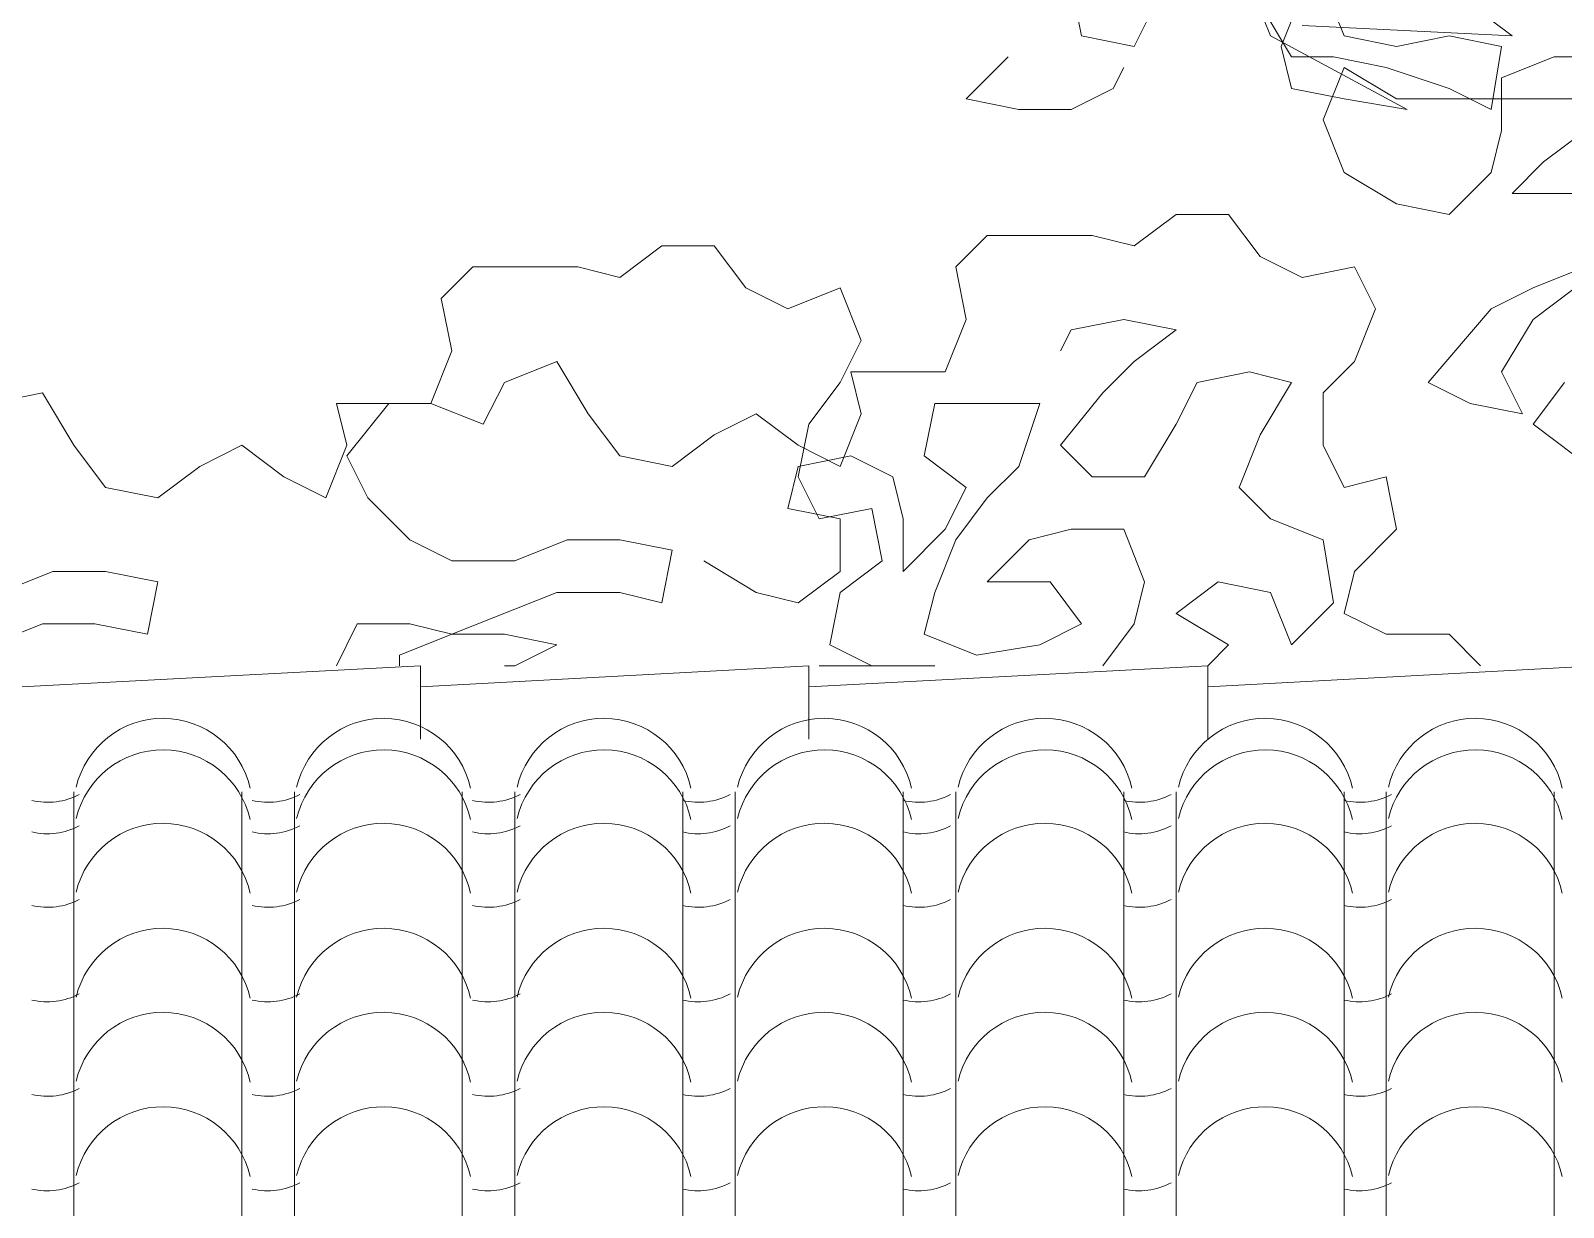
# Model space of a CAD drawing. Header units: millimetres. Extents: x 11446 to 37687, y -223 to 11932.
# Drawn here: x 19098 to 20655, y 7225 to 8420 of the extents above; entities that cross this region are included whole.
import ezdxf

# ---------------------------------------------------------------- set-up
doc = ezdxf.new("R2010")
doc.units = ezdxf.units.MM
doc.layers.add('A-COB-___-___-EXI', color=250, linetype='Continuous', lineweight=25)
doc.layers.add('A-VEG-___-___-EXI', color=250, linetype='Continuous', lineweight=25)

msp = doc.modelspace()

# ---------------------------------------------------------------- linework, layer by layer
at = {"layer": 'A-COB-___-___-EXI', "color": 28, "lineweight": 15}
msp.add_line((20293.5, 7775.1), (19888.4, 7753.8), dxfattribs=at)
at = {"layer": 'A-COB-___-___-EXI', "color": 28, "lineweight": 15, "flags": 128}
for points in [[(19494, 7700.5), (19494, 7775.1), (19088.9, 7753.8)], [(19888.4, 7700.5), (19888.4, 7775.1), (19494, 7753.8)], [(20698.5, 7700.5), (20687.9, 7775.1), (20293.5, 7753.8)], [(19142.2, 7647.2), (19142.2, 7615.2), (19142.2, 7540.6), (19142.2, 7434), (19142.2, 7338)], [(19312.8, 7647.2), (19312.8, 7615.2), (19312.8, 7540.6), (19312.8, 7434), (19312.8, 7348.7), (19312.8, 7252.8), (19312.8, 7135.5)], [(19366.1, 7647.2), (19366.1, 7615.2), (19366.1, 7540.6), (19366.1, 7434), (19366.1, 7338)], [(19536.6, 7647.2), (19536.6, 7615.2), (19536.6, 7540.6), (19536.6, 7434), (19536.6, 7348.7), (19536.6, 7252.8), (19536.6, 7135.5)], [(19589.9, 7647.2), (19589.9, 7615.2), (19589.9, 7540.6), (19589.9, 7434), (19589.9, 7338)], [(19760.5, 7647.2), (19760.5, 7615.2), (19760.5, 7540.6), (19760.5, 7434), (19760.5, 7348.7), (19760.5, 7252.8), (19760.5, 7135.5)], [(19813.8, 7647.2), (19813.8, 7615.2), (19813.8, 7540.6), (19813.8, 7434), (19813.8, 7338)], [(19984.3, 7647.2), (19984.3, 7615.2), (19984.3, 7540.6), (19984.3, 7434), (19984.3, 7348.7), (19984.3, 7252.8), (19984.3, 7135.5)], [(20037.6, 7647.2), (20037.6, 7615.2), (20037.6, 7540.6), (20037.6, 7434), (20037.6, 7338)], [(20208.2, 7647.2), (20208.2, 7615.2), (20208.2, 7540.6), (20208.2, 7434), (20208.2, 7348.7), (20208.2, 7252.8), (20208.2, 7135.5)], [(20261.5, 7647.2), (20261.5, 7615.2), (20261.5, 7540.6), (20261.5, 7434), (20261.5, 7338)], [(20432, 7647.2), (20432, 7615.2), (20432, 7540.6), (20432, 7434), (20432, 7348.7), (20432, 7252.8), (20432, 7135.5)], [(20474.7, 7647.2), (20474.7, 7615.2), (20474.7, 7540.6), (20474.7, 7434), (20474.7, 7338)], [(20645.2, 7647.2), (20645.2, 7615.2), (20645.2, 7540.6), (20645.2, 7434), (20645.2, 7348.7), (20645.2, 7252.8), (20645.2, 7135.5)], [(19142.2, 7348.7), (19142.2, 7252.8), (19142.2, 7135.5), (19142.2, 7082.2), (19142.2, 7028.9), (19142.2, 6975.6), (19142.2, 6901), (19142.2, 6847.7), (19142.2, 6794.4), (19142.2, 6741.1), (19142.2, 6677.1), (19142.2, 6623.8), (19142.2, 6570.5), (19142.2, 6517.2), (19142.2, 6463.9), (19142.2, 6400), (19142.2, 6357.3), (19142.2, 6304), (19142.2, 6261.4), (19142.2, 6218.8), (19142.2, 6154.8), (19142.2, 6090.8), (19142.2, 5994.9)], [(19366.1, 7348.7), (19366.1, 7252.8), (19366.1, 7135.5), (19366.1, 7082.2), (19366.1, 7028.9), (19366.1, 6975.6), (19366.1, 6901), (19366.1, 6847.7), (19366.1, 6794.4), (19366.1, 6741.1), (19366.1, 6677.1), (19366.1, 6623.8), (19366.1, 6570.5), (19366.1, 6517.2), (19366.1, 6463.9), (19366.1, 6400), (19366.1, 6357.3), (19366.1, 6304), (19366.1, 6261.4), (19366.1, 6218.8), (19366.1, 6154.8), (19366.1, 6090.8), (19366.1, 5994.9)], [(19589.9, 7348.7), (19589.9, 7252.8), (19589.9, 7135.5), (19589.9, 7082.2), (19589.9, 7028.9), (19589.9, 6975.6), (19589.9, 6901), (19589.9, 6847.7), (19589.9, 6794.4), (19589.9, 6741.1), (19589.9, 6677.1), (19589.9, 6623.8), (19589.9, 6570.5), (19589.9, 6517.2), (19589.9, 6463.9), (19589.9, 6400), (19589.9, 6357.3), (19589.9, 6304), (19589.9, 6261.4), (19589.9, 6218.8), (19589.9, 6154.8), (19589.9, 6090.8), (19589.9, 5994.9)], [(19813.8, 7348.7), (19813.8, 7252.8), (19813.8, 7135.5), (19813.8, 7082.2), (19813.8, 7028.9), (19813.8, 6975.6), (19813.8, 6901), (19813.8, 6847.7), (19813.8, 6794.4), (19813.8, 6741.1), (19813.8, 6677.1), (19813.8, 6623.8), (19813.8, 6570.5), (19813.8, 6517.2), (19813.8, 6463.9), (19813.8, 6400), (19813.8, 6357.3), (19813.8, 6304), (19813.8, 6261.4), (19813.8, 6218.8), (19813.8, 6154.8), (19813.8, 6090.8), (19813.8, 5994.9)], [(20037.6, 7348.7), (20037.6, 7252.8), (20037.6, 7135.5), (20037.6, 7082.2), (20037.6, 7028.9), (20037.6, 6975.6), (20037.6, 6901), (20037.6, 6847.7), (20037.6, 6794.4), (20037.6, 6741.1), (20037.6, 6677.1), (20037.6, 6623.8), (20037.6, 6570.5), (20037.6, 6517.2), (20037.6, 6463.9), (20037.6, 6400), (20037.6, 6357.3), (20037.6, 6304), (20037.6, 6261.4), (20037.6, 6218.8), (20037.6, 6154.8), (20037.6, 6090.8), (20037.6, 5994.9)], [(20261.5, 7348.7), (20261.5, 7252.8), (20261.5, 7135.5), (20261.5, 7082.2), (20261.5, 7028.9), (20261.5, 6975.6), (20261.5, 6901), (20261.5, 6847.7), (20261.5, 6794.4), (20261.5, 6741.1), (20261.5, 6677.1), (20261.5, 6623.8), (20261.5, 6570.5), (20261.5, 6517.2), (20261.5, 6463.9), (20261.5, 6400), (20261.5, 6357.3), (20261.5, 6304), (20261.5, 6261.4), (20261.5, 6218.8), (20261.5, 6154.8), (20261.5, 6090.8), (20261.5, 5994.9)], [(20474.7, 7348.7), (20474.7, 7252.8), (20474.7, 7135.5), (20474.7, 7082.2), (20474.7, 7028.9), (20474.7, 6975.6), (20474.7, 6901), (20474.7, 6847.7), (20474.7, 6794.4), (20474.7, 6741.1), (20474.7, 6677.1), (20474.7, 6623.8), (20474.7, 6570.5), (20474.7, 6517.2), (20474.7, 6463.9), (20474.7, 6400), (20474.7, 6357.3), (20474.7, 6304), (20474.7, 6261.4), (20474.7, 6218.8), (20474.7, 6154.8), (20474.7, 6090.8), (20474.7, 5994.9)]]:
    msp.add_lwpolyline(points, dxfattribs=at)
at = {"layer": 'A-COB-___-___-EXI', "color": 18, "lineweight": 9}
for points in [[(19233.3, 7721.8), (19191.1, 7722.1), (19154.4, 7693.1), (19144.5, 7652)], [(19321.1, 7651), (19311.9, 7692.2), (19275.4, 7721.4), (19233.3, 7721.8)], [(19457.2, 7721.8), (19415, 7722.1), (19378.2, 7693.1), (19368.4, 7652)], [(19544.9, 7651), (19535.8, 7692.2), (19499.3, 7721.4), (19457.2, 7721.8)], [(19681, 7721.8), (19638.9, 7722.1), (19602.1, 7693.1), (19592.3, 7652)], [(19768.8, 7651), (19759.6, 7692.2), (19723.2, 7721.4), (19681, 7721.8)], [(19904.9, 7721.8), (19862.7, 7722.1), (19825.9, 7693.1), (19816.1, 7652)], [(19992.6, 7651), (19983.5, 7692.2), (19947, 7721.4), (19904.9, 7721.8)], [(20128.8, 7721.8), (20086.6, 7722.1), (20049.8, 7693.1), (20040, 7652)], [(20216.5, 7651), (20207.3, 7692.2), (20170.9, 7721.4), (20128.8, 7721.8)], [(20352.6, 7721.8), (20310.4, 7722.1), (20273.6, 7693.1), (20263.8, 7652)], [(20440.4, 7651), (20431.2, 7692.2), (20394.7, 7721.4), (20352.6, 7721.8)], [(20565.8, 7721.8), (20523.6, 7722.1), (20486.8, 7693.1), (20477, 7652)], [(20653.6, 7651), (20644.4, 7692.2), (20607.9, 7721.4), (20565.8, 7721.8)], [(19233.3, 7689.8), (19191.1, 7690.2), (19154.4, 7661.2), (19144.5, 7620)], [(19321.1, 7619), (19311.9, 7660.2), (19275.4, 7689.5), (19233.3, 7689.8)], [(19457.2, 7689.8), (19415, 7690.2), (19378.2, 7661.2), (19368.4, 7620)], [(19544.9, 7619), (19535.8, 7660.2), (19499.3, 7689.5), (19457.2, 7689.8)], [(19681, 7689.8), (19638.9, 7690.2), (19602.1, 7661.2), (19592.3, 7620)], [(19768.8, 7619), (19759.6, 7660.2), (19723.2, 7689.5), (19681, 7689.8)], [(19904.9, 7689.8), (19862.7, 7690.2), (19825.9, 7661.2), (19816.1, 7620)], [(19992.6, 7619), (19983.5, 7660.2), (19947, 7689.5), (19904.9, 7689.8)], [(20128.8, 7689.8), (20086.6, 7690.2), (20049.8, 7661.2), (20040, 7620)], [(20216.5, 7619), (20207.3, 7660.2), (20170.9, 7689.5), (20128.8, 7689.8)], [(20352.6, 7689.8), (20310.4, 7690.2), (20273.6, 7661.2), (20263.8, 7620)], [(20440.4, 7619), (20431.2, 7660.2), (20394.7, 7689.5), (20352.6, 7689.8)], [(20565.8, 7689.8), (20523.6, 7690.2), (20486.8, 7661.2), (20477, 7620)], [(20653.6, 7619), (20644.4, 7660.2), (20607.9, 7689.5), (20565.8, 7689.8)], [(19099.4, 7638.4), (19115.7, 7634.5), (19132.9, 7636.7), (19147.7, 7644.5)], [(19323.2, 7638.4), (19339.6, 7634.5), (19356.7, 7636.7), (19371.6, 7644.5)], [(19547.1, 7638.4), (19563.4, 7634.5), (19580.6, 7636.7), (19595.4, 7644.5)], [(19760.3, 7638.4), (19776.6, 7634.5), (19793.8, 7636.7), (19808.6, 7644.5)], [(19984.2, 7638.4), (20000.5, 7634.5), (20017.6, 7636.7), (20032.5, 7644.5)], [(20208, 7638.4), (20224.3, 7634.5), (20241.5, 7636.7), (20256.3, 7644.5)], [(20431.9, 7638.4), (20448.2, 7634.5), (20465.3, 7636.7), (20480.2, 7644.5)], [(19099.4, 7606.4), (19115.7, 7602.5), (19132.9, 7604.7), (19147.7, 7612.6)], [(19233.3, 7615.2), (19191.1, 7615.5), (19154.4, 7586.5), (19144.5, 7545.4)], [(19321.1, 7544.4), (19311.9, 7585.6), (19275.4, 7614.9), (19233.3, 7615.2)], [(19323.2, 7606.4), (19339.6, 7602.5), (19356.7, 7604.7), (19371.6, 7612.6)], [(19457.2, 7615.2), (19415, 7615.5), (19378.2, 7586.5), (19368.4, 7545.4)], [(19544.9, 7544.4), (19535.8, 7585.6), (19499.3, 7614.9), (19457.2, 7615.2)], [(19547.1, 7606.4), (19563.4, 7602.5), (19580.6, 7604.7), (19595.4, 7612.6)], [(19681, 7615.2), (19638.9, 7615.5), (19602.1, 7586.5), (19592.3, 7545.4)], [(19768.8, 7544.4), (19759.6, 7585.6), (19723.2, 7614.9), (19681, 7615.2)], [(19760.3, 7606.4), (19776.6, 7602.5), (19793.8, 7604.7), (19808.6, 7612.6)], [(19904.9, 7615.2), (19862.7, 7615.5), (19825.9, 7586.5), (19816.1, 7545.4)], [(19992.6, 7544.4), (19983.5, 7585.6), (19947, 7614.9), (19904.9, 7615.2)], [(19984.2, 7606.4), (20000.5, 7602.5), (20017.6, 7604.7), (20032.5, 7612.6)], [(20128.8, 7615.2), (20086.6, 7615.5), (20049.8, 7586.5), (20040, 7545.4)], [(20216.5, 7544.4), (20207.3, 7585.6), (20170.9, 7614.9), (20128.8, 7615.2)], [(20208, 7606.4), (20224.3, 7602.5), (20241.5, 7604.7), (20256.3, 7612.6)], [(20352.6, 7615.2), (20310.4, 7615.5), (20273.6, 7586.5), (20263.8, 7545.4)], [(20440.4, 7544.4), (20431.2, 7585.6), (20394.7, 7614.9), (20352.6, 7615.2)], [(20431.9, 7606.4), (20448.2, 7602.5), (20465.3, 7604.7), (20480.2, 7612.6)], [(20565.8, 7615.2), (20523.6, 7615.5), (20486.8, 7586.5), (20477, 7545.4)], [(20653.6, 7544.4), (20644.4, 7585.6), (20607.9, 7614.9), (20565.8, 7615.2)], [(19099.4, 7531.8), (19115.7, 7527.9), (19132.9, 7530.1), (19147.7, 7537.9)], [(19323.2, 7531.8), (19339.6, 7527.9), (19356.7, 7530.1), (19371.6, 7537.9)], [(19547.1, 7531.8), (19563.4, 7527.9), (19580.6, 7530.1), (19595.4, 7537.9)], [(19760.3, 7531.8), (19776.6, 7527.9), (19793.8, 7530.1), (19808.6, 7537.9)], [(19984.2, 7531.8), (20000.5, 7527.9), (20017.6, 7530.1), (20032.5, 7537.9)], [(20208, 7531.8), (20224.3, 7527.9), (20241.5, 7530.1), (20256.3, 7537.9)], [(20431.9, 7531.8), (20448.2, 7527.9), (20465.3, 7530.1), (20480.2, 7537.9)], [(19233.3, 7508.6), (19191.1, 7508.9), (19154.4, 7479.9), (19144.5, 7438.8)], [(19321.1, 7437.8), (19311.9, 7479), (19275.4, 7508.3), (19233.3, 7508.6)], [(19457.2, 7508.6), (19415, 7508.9), (19378.2, 7479.9), (19368.4, 7438.8)], [(19544.9, 7437.8), (19535.8, 7479), (19499.3, 7508.3), (19457.2, 7508.6)], [(19681, 7508.6), (19638.9, 7508.9), (19602.1, 7479.9), (19592.3, 7438.8)], [(19768.8, 7437.8), (19759.6, 7479), (19723.2, 7508.3), (19681, 7508.6)], [(19904.9, 7508.6), (19862.7, 7508.9), (19825.9, 7479.9), (19816.1, 7438.8)], [(19992.6, 7437.8), (19983.5, 7479), (19947, 7508.3), (19904.9, 7508.6)], [(20128.8, 7508.6), (20086.6, 7508.9), (20049.8, 7479.9), (20040, 7438.8)], [(20216.5, 7437.8), (20207.3, 7479), (20170.9, 7508.3), (20128.8, 7508.6)], [(20352.6, 7508.6), (20310.4, 7508.9), (20273.6, 7479.9), (20263.8, 7438.8)], [(20440.4, 7437.8), (20431.2, 7479), (20394.7, 7508.3), (20352.6, 7508.6)], [(20565.8, 7508.6), (20523.6, 7508.9), (20486.8, 7479.9), (20477, 7438.8)], [(20653.6, 7437.8), (20644.4, 7479), (20607.9, 7508.3), (20565.8, 7508.6)], [(19099.4, 7435.8), (19115.7, 7432), (19132.9, 7434.1), (19147.7, 7442)], [(19323.2, 7435.8), (19339.6, 7432), (19356.7, 7434.1), (19371.6, 7442)], [(19547.1, 7435.8), (19563.4, 7432), (19580.6, 7434.1), (19595.4, 7442)], [(19760.3, 7435.8), (19776.6, 7432), (19793.8, 7434.1), (19808.6, 7442)], [(19984.2, 7435.8), (20000.5, 7432), (20017.6, 7434.1), (20032.5, 7442)], [(20208, 7435.8), (20224.3, 7432), (20241.5, 7434.1), (20256.3, 7442)], [(20431.9, 7435.8), (20448.2, 7432), (20465.3, 7434.1), (20480.2, 7442)], [(19233.3, 7423.3), (19191.1, 7423.7), (19154.4, 7394.7), (19144.5, 7353.5)], [(19321.1, 7352.5), (19311.9, 7393.7), (19275.4, 7423), (19233.3, 7423.3)], [(19457.2, 7423.3), (19415, 7423.7), (19378.2, 7394.7), (19368.4, 7353.5)], [(19544.9, 7352.5), (19535.8, 7393.7), (19499.3, 7423), (19457.2, 7423.3)], [(19681, 7423.3), (19638.9, 7423.7), (19602.1, 7394.7), (19592.3, 7353.5)], [(19768.8, 7352.5), (19759.6, 7393.7), (19723.2, 7423), (19681, 7423.3)], [(19904.9, 7423.3), (19862.7, 7423.7), (19825.9, 7394.7), (19816.1, 7353.5)], [(19992.6, 7352.5), (19983.5, 7393.7), (19947, 7423), (19904.9, 7423.3)], [(20128.8, 7423.3), (20086.6, 7423.7), (20049.8, 7394.7), (20040, 7353.5)], [(20216.5, 7352.5), (20207.3, 7393.7), (20170.9, 7423), (20128.8, 7423.3)], [(20352.6, 7423.3), (20310.4, 7423.7), (20273.6, 7394.7), (20263.8, 7353.5)], [(20440.4, 7352.5), (20431.2, 7393.7), (20394.7, 7423), (20352.6, 7423.3)], [(20565.8, 7423.3), (20523.6, 7423.7), (20486.8, 7394.7), (20477, 7353.5)], [(20653.6, 7352.5), (20644.4, 7393.7), (20607.9, 7423), (20565.8, 7423.3)], [(19099.4, 7339.9), (19115.7, 7336), (19132.9, 7338.2), (19147.7, 7346.1)], [(19323.2, 7339.9), (19339.6, 7336), (19356.7, 7338.2), (19371.6, 7346.1)], [(19547.1, 7339.9), (19563.4, 7336), (19580.6, 7338.2), (19595.4, 7346.1)], [(19760.3, 7339.9), (19776.6, 7336), (19793.8, 7338.2), (19808.6, 7346.1)], [(19984.2, 7339.9), (20000.5, 7336), (20017.6, 7338.2), (20032.5, 7346.1)], [(20208, 7339.9), (20224.3, 7336), (20241.5, 7338.2), (20256.3, 7346.1)], [(20431.9, 7339.9), (20448.2, 7336), (20465.3, 7338.2), (20480.2, 7346.1)], [(19233.3, 7327.4), (19191.1, 7327.7), (19154.4, 7298.7), (19144.5, 7257.6)], [(19321.1, 7256.6), (19311.9, 7297.7), (19275.4, 7327), (19233.3, 7327.4)], [(19457.2, 7327.4), (19415, 7327.7), (19378.2, 7298.7), (19368.4, 7257.6)], [(19544.9, 7256.6), (19535.8, 7297.7), (19499.3, 7327), (19457.2, 7327.4)], [(19681, 7327.4), (19638.9, 7327.7), (19602.1, 7298.7), (19592.3, 7257.6)], [(19768.8, 7256.6), (19759.6, 7297.7), (19723.2, 7327), (19681, 7327.4)], [(19904.9, 7327.4), (19862.7, 7327.7), (19825.9, 7298.7), (19816.1, 7257.6)], [(19992.6, 7256.6), (19983.5, 7297.7), (19947, 7327), (19904.9, 7327.4)], [(20128.8, 7327.4), (20086.6, 7327.7), (20049.8, 7298.7), (20040, 7257.6)], [(20216.5, 7256.6), (20207.3, 7297.7), (20170.9, 7327), (20128.8, 7327.4)], [(20352.6, 7327.4), (20310.4, 7327.7), (20273.6, 7298.7), (20263.8, 7257.6)], [(20440.4, 7256.6), (20431.2, 7297.7), (20394.7, 7327), (20352.6, 7327.4)], [(20565.8, 7327.4), (20523.6, 7327.7), (20486.8, 7298.7), (20477, 7257.6)], [(20653.6, 7256.6), (20644.4, 7297.7), (20607.9, 7327), (20565.8, 7327.4)], [(19099.4, 7243.9), (19115.7, 7240.1), (19132.9, 7242.3), (19147.7, 7250.1)], [(19323.2, 7243.9), (19339.6, 7240.1), (19356.7, 7242.3), (19371.6, 7250.1)], [(19547.1, 7243.9), (19563.4, 7240.1), (19580.6, 7242.3), (19595.4, 7250.1)], [(19760.3, 7243.9), (19776.6, 7240.1), (19793.8, 7242.3), (19808.6, 7250.1)], [(19984.2, 7243.9), (20000.5, 7240.1), (20017.6, 7242.3), (20032.5, 7250.1)], [(20208, 7243.9), (20224.3, 7240.1), (20241.5, 7242.3), (20256.3, 7250.1)], [(20431.9, 7243.9), (20448.2, 7240.1), (20465.3, 7242.3), (20480.2, 7250.1)]]:
    msp.add_open_spline(points, degree=3, dxfattribs=at)
at = {"layer": 'A-VEG-___-___-EXI', "color": 28, "lineweight": 15}
msp.add_line((19952.3, 7775.1), (19899.1, 7775.1), dxfattribs=at)
at = {"layer": 'A-VEG-___-___-EXI', "color": 28, "lineweight": 15, "flags": 128}
for points in [[(20154.9, 8468), (20165.5, 8414.7), (20218.8, 8404), (20240.2, 8446.7)], [(20389.4, 8457.3), (20368.1, 8404), (20378.7, 8361.4), (20432, 8350.7), (20496, 8340.1), (20357.4, 8414.7), (20336.1, 8468)], [(20346.8, 8446.7), (20378.7, 8393.4), (20421.4, 8393.4), (20474.7, 8382.7), (20538.6, 8361.4), (20581.3, 8340.1), (20591.9, 8404), (20538.6, 8414.7), (20485.3, 8404), (20432, 8414.7), (20410.7, 8468)], [(20560, 8446.7), (20602.6, 8414.7), (20389.4, 8425.3)], [(20090.9, 8393.4), (20048.3, 8350.7), (20101.6, 8340.1), (20154.9, 8340.1), (20197.5, 8361.4), (20208.2, 8382.7)], [(20719.9, 8350.7), (20485.3, 8350.7), (20432, 8382.7), (20410.7, 8329.4), (20432, 8276.1), (20485.3, 8244.1), (20538.6, 8233.5), (20581.3, 8276.1), (20591.9, 8318.7), (20591.9, 8372), (20645.2, 8393.4), (20719.9, 8393.4)], [(20762.5, 8254.8), (20602.6, 8254.8), (20634.6, 8286.8), (20677.2, 8318.7)], [(19408.7, 7775.1), (19430, 7817.7), (19483.3, 7817.7), (19526, 7807.1), (19632.6, 7849.7), (19696.5, 7849.7), (19739.2, 7839.1), (19749.8, 7892.4), (19696.5, 7903), (19643.2, 7903), (19589.9, 7881.7), (19526, 7881.7), (19483.3, 7903), (19440.7, 7945.7), (19419.4, 7988.3), (19462, 8041.6), (19504.6, 8041.6), (19557.9, 8020.3), (19579.3, 8062.9), (19632.6, 8084.2), (19664.5, 8030.9), (19696.5, 7988.3), (19749.8, 7977.6), (19792.5, 8009.6), (19835.1, 8030.9), (19877.7, 7999), (19920.4, 7977.6), (19941.7, 8030.9), (19931, 8073.6), (20027, 8073.6), (20048.3, 8126.9), (20037.6, 8180.2), (20069.6, 8212.1), (20176.2, 8212.1), (20218.8, 8201.5), (20261.5, 8233.5), (20314.8, 8233.5), (20346.8, 8190.8), (20389.4, 8169.5), (20442.7, 8180.2), (20464, 8137.5), (20442.7, 8084.2), (20410.7, 8052.2), (20410.7, 7999), (20432, 7956.3), (20474.7, 7967), (20485.3, 7913.7), (20442.7, 7871), (20432, 7828.4), (20474.7, 7807.1), (20538.6, 7807.1), (20570.6, 7775.1)], [(19056.9, 8041.6), (19110.2, 8052.2), (19142.2, 7999), (19174.2, 7956.3), (19227.5, 7945.7), (19270.1, 7977.6), (19312.8, 7999), (19355.4, 7967), (19398, 7945.7), (19419.4, 7999), (19408.7, 8041.6), (19504.6, 8041.6), (19526, 8094.9), (19515.3, 8148.2), (19547.3, 8180.2), (19653.9, 8180.2), (19696.5, 8169.5), (19739.2, 8201.5), (19792.5, 8201.5), (19824.4, 8158.8), (19867.1, 8137.5), (19920.4, 8158.8), (19941.7, 8105.5), (19920.4, 8062.9), (19888.4, 8020.3), (19877.7, 7967), (19899.1, 7924.3), (19952.3, 7935), (19963, 7881.7), (19920.4, 7849.7), (19909.7, 7796.4), (19952.3, 7775.1), (20016.3, 7775.1)], [(20666.6, 8158.8), (20623.9, 8126.9), (20591.9, 8073.6), (20613.3, 8030.9), (20560, 8041.6), (20517.3, 8062.9), (20581.3, 8137.5), (20623.9, 8158.8), (20677.2, 8180.2)], [(20293.5, 7700.5), (20293.5, 7775.1), (20314.8, 7796.4), (20261.5, 7828.4), (20304.1, 7860.4), (20357.4, 7849.7), (20378.7, 7796.4), (20421.4, 7839.1), (20410.7, 7903), (20357.4, 7924.3), (20325.4, 7956.3), (20346.8, 8009.6), (20378.7, 8062.9), (20336.1, 8073.6), (20282.8, 8062.9), (20261.5, 8020.3), (20229.5, 7967), (20176.2, 7967), (20144.2, 7999), (20186.9, 8052.2), (20218.8, 8084.2), (20261.5, 8116.2), (20208.2, 8126.9), (20154.9, 8116.2), (20144.2, 8094.9)], [(20666.6, 7988.3), (20623.9, 8020.3), (20655.9, 8062.9)], [(19781.8, 7881.7), (19835.1, 7849.7), (19877.7, 7839.1), (19920.4, 7871), (19920.4, 7924.3), (19867.1, 7935), (19877.7, 7977.6), (19931, 7988.3), (19973.7, 7967), (19984.3, 7924.3), (19984.3, 7871), (20027, 7913.7), (20048.3, 7956.3), (20005.7, 7988.3), (20016.3, 8041.6), (20122.9, 8041.6), (20101.6, 7977.6), (20069.6, 7945.7), (20037.6, 7903), (20016.3, 7849.7), (20005.7, 7807.1), (20058.9, 7785.8), (20122.9, 7796.4), (20165.5, 7817.7), (20133.6, 7860.4), (20069.6, 7860.4), (20112.3, 7903), (20154.9, 7913.7), (20208.2, 7913.7), (20229.5, 7860.4), (20218.8, 7817.7), (20186.9, 7775.1)], [(19003.6, 7775.1), (19110.2, 7817.7), (19163.5, 7817.7), (19216.8, 7807.1), (19227.5, 7860.4), (19174.2, 7871), (19120.9, 7871), (19067.6, 7849.7)], [(19579.3, 7775.1), (19589.9, 7775.1), (19632.6, 7796.4), (19579.3, 7807.1), (19526, 7807.1), (19472.7, 7785.8), (19472.7, 7775.1)]]:
    msp.add_lwpolyline(points, dxfattribs=at)

doc.saveas('drawing.dxf')
